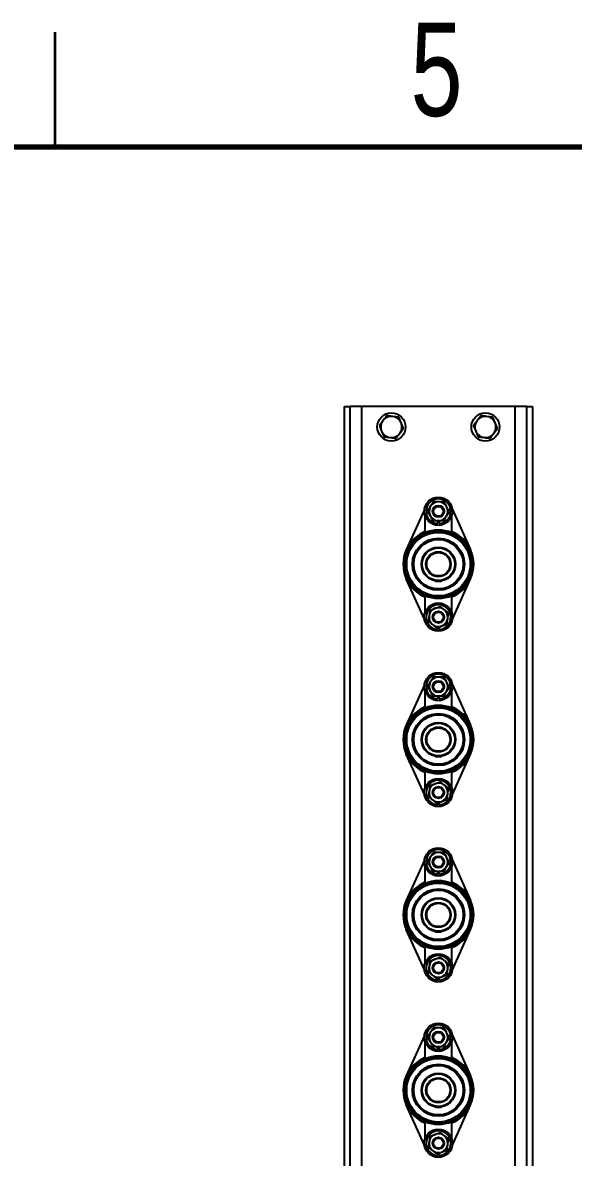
# Model space of a CAD drawing. Header units: millimetres. Extents: x -361 to 14022, y -1822 to 1455.
# Drawn here: x 3901.2 to 3937.2, y 565.8 to 639.9 of the extents above; entities that cross this region are included whole.
import ezdxf

# ---------------------------------------------------------------- set-up
doc = ezdxf.new("R2010")
doc.units = ezdxf.units.MM
doc.styles.add('SLDTEXTSTYLE0', font='TXT', dxfattribs={"width": 0.75})

msp = doc.modelspace()

# ---------------------------------------------------------------- linework, layer by layer
at = {"color": 7, "linetype": 'Continuous', "lineweight": 35}
msp.add_line((3903.322418, 631.821882), (3903.322418, 639.321882), dxfattribs=at)
at = {"color": 7, "linetype": 'Continuous', "lineweight": 70}
msp.add_line((3753.322418, 631.821882), (4153.322418, 631.821882), dxfattribs=at)
at = {"color": 7, "linetype": 'Continuous', "lineweight": 25}
for p, q in [((3922.229776, 614.852822), (3922.614391, 614.852822)), ((3922.229776, 491.006668), (3922.229776, 614.852822)), ((3922.614391, 491.006668), (3922.614391, 614.852822)), ((3923.383622, 614.852822), (3922.614391, 614.852822)), ((3923.383622, 491.006668), (3923.383622, 614.852822)), ((3933.383622, 614.852822), (3923.383622, 614.852822)), ((3933.383622, 614.852822), (3933.383622, 491.006668)), ((3934.152853, 614.852822), (3933.383622, 614.852822)), ((3934.152853, 614.852822), (3934.152853, 491.006668)), ((3934.152853, 614.852822), (3934.537468, 614.852822)), ((3934.537468, 614.852822), (3934.537468, 491.006668)), ((3927.468818, 608.122916), (3926.279964, 605.486786)), ((3927.499007, 607.735927), (3927.499007, 606.586083)), ((3929.268238, 606.586083), (3929.268238, 607.735928)), ((3929.298426, 608.122916), (3930.487281, 605.486786)), ((3928.343238, 607.189074), (3928.343238, 607.384222)), ((3928.424007, 607.384222), (3928.424007, 607.189074)), ((3927.512238, 605.259556), (3927.323104, 604.931965)), ((3927.53919, 605.266778), (3927.512238, 605.259556)), ((3927.323104, 604.931965), (3927.330325, 604.905013)), ((3927.468818, 600.953221), (3926.279964, 603.58935)), ((3928.174757, 603.442414), (3928.194488, 603.422684)), ((3928.194488, 603.422684), (3928.572757, 603.422684)), ((3928.572757, 603.422684), (3928.592487, 603.442414)), ((3929.298426, 600.95322), (3930.487281, 603.58935)), ((3927.499007, 602.490053), (3927.499007, 601.340209)), ((3929.268238, 601.340209), (3929.268238, 602.490053)), ((3928.343238, 600.265997), (3928.343238, 600.405671)), ((3928.424007, 600.435479), (3928.424007, 600.265997)), ((3927.468818, 596.661377), (3926.279964, 594.025248)), ((3929.298426, 596.661378), (3930.487281, 594.025248)), ((3927.499007, 596.274389), (3927.499007, 595.124545)), ((3928.343238, 595.727535), (3928.343238, 595.922684)), ((3928.424007, 595.922684), (3928.424007, 595.727535)), ((3929.268238, 595.124545), (3929.268238, 596.274389)), ((3927.512238, 593.798017), (3927.323104, 593.470427)), ((3927.323104, 593.470427), (3927.330325, 593.443474)), ((3927.53919, 593.805239), (3927.512238, 593.798017)), ((3927.468818, 589.491682), (3926.279964, 592.127812)), ((3928.174757, 591.980875), (3928.194488, 591.961145)), ((3928.194488, 591.961145), (3928.572757, 591.961145)), ((3928.572757, 591.961145), (3928.592487, 591.980875)), ((3929.298426, 589.491682), (3930.487281, 592.127812)), ((3927.499007, 591.028515), (3927.499007, 589.87867)), ((3929.268238, 589.87867), (3929.268238, 591.028515)), ((3928.343238, 588.804458), (3928.343238, 588.944133)), ((3928.424007, 588.973941), (3928.424007, 588.804458)), ((3927.468819, 585.199839), (3926.279964, 582.563709)), ((3929.298426, 585.199839), (3930.487281, 582.563709)), ((3927.499007, 584.812851), (3927.499007, 583.663006)), ((3928.343238, 584.265997), (3928.343238, 584.461145)), ((3928.424007, 584.461145), (3928.424007, 584.265997)), ((3929.268238, 583.663006), (3929.268238, 584.812851)), ((3927.512238, 582.336479), (3927.323104, 582.008888)), ((3927.53919, 582.343701), (3927.512238, 582.336479)), ((3927.323104, 582.008888), (3927.330325, 581.981936)), ((3927.468818, 578.030144), (3926.279964, 580.666273)), ((3928.174757, 580.519337), (3928.194488, 580.499607)), ((3928.194488, 580.499607), (3928.572757, 580.499607)), ((3928.572757, 580.499607), (3928.592487, 580.519337)), ((3929.298426, 578.030143), (3930.487281, 580.666273)), ((3927.499007, 579.566976), (3927.499007, 578.417132)), ((3929.268238, 578.417132), (3929.268238, 579.566976)), ((3928.343238, 577.34292), (3928.343238, 577.482594)), ((3928.424007, 577.512402), (3928.424007, 577.34292)), ((3927.468819, 573.738301), (3926.279964, 571.102171)), ((3927.499007, 573.351312), (3927.499007, 572.201468)), ((3929.268238, 572.201468), (3929.268238, 573.351312)), ((3929.298426, 573.7383), (3930.487281, 571.102171)), ((3928.343238, 572.804458), (3928.343238, 572.999607)), ((3928.424007, 572.999607), (3928.424007, 572.804458)), ((3927.512238, 570.87494), (3927.323104, 570.54735)), ((3927.323104, 570.54735), (3927.330325, 570.520398)), ((3927.53919, 570.882162), (3927.512238, 570.87494)), ((3927.468818, 566.568605), (3926.279964, 569.204735)), ((3928.174757, 569.057798), (3928.194488, 569.038068)), ((3928.194488, 569.038068), (3928.572757, 569.038068)), ((3928.572757, 569.038068), (3928.592487, 569.057798)), ((3929.298426, 566.568605), (3930.487281, 569.204735)), ((3927.499007, 568.105438), (3927.499007, 566.955594)), ((3929.268238, 566.955593), (3929.268238, 568.105438)), ((3928.343238, 565.881381), (3928.343238, 566.021056)), ((3928.424007, 566.050864), (3928.424007, 565.881381))]:
    msp.add_line(p, q, dxfattribs=at)
for centre, radius in [((3925.306699, 613.506668), 0.923077), ((3931.460545, 613.506668), 0.923077), ((3928.383622, 607.999607), 0.923077), ((3928.383622, 607.999607), 0.384615), ((3928.383622, 607.999607), 0.320923), ((3928.383622, 604.538068), 2.168545), ((3928.383622, 604.538068), 2.092495), ((3928.383622, 604.538068), 2.076923), ((3928.383622, 604.538068), 1.699722), ((3928.383622, 604.538068), 1.618952), ((3928.383622, 604.538068), 1.115385), ((3928.383622, 604.538068), 1.069231), ((3928.383622, 604.538068), 0.815385), ((3928.383622, 604.538068), 0.769231), ((3928.383622, 601.07653), 0.923077), ((3928.383622, 601.07653), 0.384615), ((3928.383622, 601.07653), 0.320923), ((3928.383622, 596.538068), 0.923077), ((3928.383622, 596.538068), 0.384615), ((3928.383622, 596.538068), 0.320923), ((3928.383622, 593.07653), 2.168545), ((3928.383622, 593.07653), 2.092495), ((3928.383622, 593.07653), 2.076923), ((3928.383622, 593.07653), 1.699722), ((3928.383622, 593.07653), 1.618952), ((3928.383622, 593.07653), 1.115385), ((3928.383622, 593.07653), 1.069231), ((3928.383622, 593.07653), 0.815385), ((3928.383622, 593.07653), 0.769231), ((3928.383622, 589.614991), 0.923077), ((3928.383622, 589.614991), 0.384615), ((3928.383622, 589.614991), 0.320923), ((3928.383622, 585.07653), 0.923077), ((3928.383622, 585.07653), 0.384615), ((3928.383622, 585.07653), 0.320923), ((3928.383622, 581.614991), 2.168545), ((3928.383622, 581.614991), 2.092495), ((3928.383622, 581.614991), 2.076923), ((3928.383622, 581.614991), 1.699722), ((3928.383622, 581.614991), 1.618952), ((3928.383622, 581.614991), 1.115385), ((3928.383622, 581.614991), 1.069231), ((3928.383622, 581.614991), 0.815385), ((3928.383622, 581.614991), 0.769231), ((3928.383622, 578.153453), 0.923077), ((3928.383622, 578.153453), 0.384615), ((3928.383622, 578.153453), 0.320923), ((3928.383622, 573.614991), 0.923077), ((3928.383622, 573.614991), 0.384615), ((3928.383622, 573.614991), 0.320923), ((3928.383622, 570.153453), 2.168545), ((3928.383622, 570.153453), 2.092495), ((3928.383622, 570.153453), 2.076923), ((3928.383622, 570.153453), 1.699722), ((3928.383622, 570.153453), 1.618952), ((3928.383622, 570.153453), 1.115385), ((3928.383622, 570.153453), 1.069231), ((3928.383622, 570.153453), 0.815385), ((3928.383622, 570.153453), 0.769231), ((3928.383622, 566.691914), 0.923077), ((3928.383622, 566.691914), 0.384615), ((3928.383622, 566.691914), 0.320923)]:
    msp.add_circle(centre, radius, dxfattribs=at)
for centre, radius, start, end in [((3925.306699, 613.506668), 0.692308, 82.44828085, 142.44828085), ((3925.306699, 613.506668), 0.692308, 22.44828085, 82.44828085), ((3931.460545, 613.506668), 0.692308, 82.44828085, 142.44828085), ((3931.460545, 613.506668), 0.692308, 22.44828085, 82.44828085), ((3925.306699, 613.506668), 0.692308, 142.44828085, 202.44828085), ((3925.306699, 613.506668), 0.692308, 322.44828085, 22.44828085), ((3931.460545, 613.506668), 0.692308, 142.44828085, 202.44828085), ((3931.460545, 613.506668), 0.692308, 322.44828085, 22.44828085), ((3925.306699, 613.506668), 0.692308, 202.44828085, 262.44828085), ((3925.306699, 613.506668), 0.692308, 262.44828085, 322.44828085), ((3931.460545, 613.506668), 0.692308, 202.44828085, 262.44828085), ((3931.460545, 613.506668), 0.692308, 262.44828085, 322.44828085), ((3928.383622, 607.999607), 0.811538, 272.85238986, 267.14761014), ((3928.383622, 607.999607), 0.615385, 150, 210), ((3928.383622, 607.999607), 0.615385, 90, 150), ((3928.383622, 607.999607), 0.615385, 30, 90), ((3928.383622, 607.999607), 0.615385, 330, 30), ((3928.383622, 607.999607), 0.615385, 210, 270), ((3928.383622, 607.999607), 0.615385, 270, 330), ((3928.383622, 604.538068), 2.230899, 66.6386517, 113.3613483), ((3928.383622, 604.538068), 2.231643, 113.35309809, 246.64690191), ((3928.383622, 604.538068), 2.307692, 112.54031046, 155.72534781), ((3928.383622, 604.538068), 2.307692, 24.27465219, 67.45968954), ((3928.383622, 604.538068), 2.231643, 293.35309809, 66.64690191), ((3928.383622, 604.538068), 2.307692, 155.72534781, 204.27465219), ((3928.383622, 604.538068), 2.307692, 335.72534781, 24.27465219), ((3928.383622, 604.538068), 2.307692, 204.27465219, 247.45968954), ((3928.383622, 604.538068), 2.307692, 292.54031046, 335.72534781), ((3928.862889, 604.062441), 1.519647, 306.32965835, 323.77793849), ((3928.383622, 604.538068), 2.230899, 246.6386517, 293.3613483), ((3928.383622, 601.07653), 0.811538, 272.85238986, 267.14761014), ((3928.383622, 601.07653), 0.615385, 110.25658069, 170.25658069), ((3928.383622, 601.07653), 0.615385, 50.25658069, 110.25658069), ((3928.383622, 601.07653), 0.615385, 350.25658069, 50.25658069), ((3928.383622, 601.07653), 0.615385, 170.25658069, 230.25658069), ((3928.383622, 601.07653), 0.615385, 290.25658069, 350.25658069), ((3928.383622, 601.07653), 0.615385, 230.25658069, 290.25658069), ((3928.383622, 596.538068), 0.811538, 272.85238986, 267.14761014), ((3928.383622, 596.538068), 0.615385, 90, 150), ((3928.383622, 596.538068), 0.615385, 30, 90), ((3928.383622, 596.538068), 0.615385, 150, 210), ((3928.383622, 596.538068), 0.615385, 330, 30), ((3928.383622, 596.538068), 0.615385, 210, 270), ((3928.383622, 596.538068), 0.615385, 270, 330), ((3928.383622, 593.07653), 2.231643, 113.35309809, 246.64690191), ((3928.383622, 593.07653), 2.307692, 112.54031046, 155.72534781), ((3928.383622, 593.07653), 2.230899, 66.6386517, 113.3613483), ((3928.383622, 593.07653), 2.307692, 24.27465219, 67.45968954), ((3928.383622, 593.07653), 2.231643, 293.35309809, 66.64690191), ((3928.383622, 593.07653), 2.307692, 155.72534781, 204.27465219), ((3928.383622, 593.07653), 2.307692, 335.72534781, 24.27465219), ((3928.383622, 593.07653), 2.307692, 204.27465219, 247.45968954), ((3928.383622, 593.07653), 2.307692, 292.54031046, 335.72534781), ((3928.862889, 592.600902), 1.519647, 306.32965835, 323.77793849), ((3928.383622, 593.07653), 2.230899, 246.6386517, 293.3613483), ((3928.383622, 589.614991), 0.811538, 272.85238986, 267.14761014), ((3928.383622, 589.614991), 0.615385, 170.25658069, 230.25658069), ((3928.383622, 589.614991), 0.615385, 110.25658069, 170.25658069), ((3928.383622, 589.614991), 0.615385, 50.25658069, 110.25658069), ((3928.383622, 589.614991), 0.615385, 350.25658069, 50.25658069), ((3928.383622, 589.614991), 0.615385, 230.25658069, 290.25658069), ((3928.383622, 589.614991), 0.615385, 290.25658069, 350.25658069), ((3928.383622, 585.07653), 0.811538, 272.85238986, 267.14761014), ((3928.383622, 585.07653), 0.615385, 150, 210), ((3928.383622, 585.07653), 0.615385, 90, 150), ((3928.383622, 585.07653), 0.615385, 30, 90), ((3928.383622, 585.07653), 0.615385, 330, 30), ((3928.383622, 585.07653), 0.615385, 210, 270), ((3928.383622, 585.07653), 0.615385, 270, 330), ((3928.383622, 581.614991), 2.307692, 112.54031046, 155.72534781), ((3928.383622, 581.614991), 2.230899, 66.6386517, 113.3613483), ((3928.383622, 581.614991), 2.307692, 24.27465219, 67.45968954), ((3928.383622, 581.614991), 2.231643, 113.35309809, 246.64690191), ((3928.383622, 581.614991), 2.231643, 293.35309809, 66.64690191), ((3928.383622, 581.614991), 2.307692, 155.72534781, 204.27465219), ((3928.383622, 581.614991), 2.307692, 335.72534781, 24.27465219), ((3928.383622, 581.614991), 2.307692, 204.27465219, 247.45968954), ((3928.383622, 581.614991), 2.307692, 292.54031046, 335.72534781), ((3928.862889, 581.139364), 1.519647, 306.32965835, 323.77793849), ((3928.383622, 581.614991), 2.230899, 246.6386517, 293.3613483), ((3928.383622, 578.153453), 0.811538, 272.85238986, 267.14761014), ((3928.383622, 578.153453), 0.615385, 110.25658069, 170.25658069), ((3928.383622, 578.153453), 0.615385, 50.25658069, 110.25658069), ((3928.383622, 578.153453), 0.615385, 350.25658069, 50.25658069), ((3928.383622, 578.153453), 0.615385, 170.25658069, 230.25658069), ((3928.383622, 578.153453), 0.615385, 290.25658069, 350.25658069), ((3928.383622, 578.153453), 0.615385, 230.25658069, 290.25658069), ((3928.383622, 573.614991), 0.811538, 272.85238986, 267.14761014), ((3928.383622, 573.614991), 0.615385, 90, 150), ((3928.383622, 573.614991), 0.615385, 30, 90), ((3928.383622, 573.614991), 0.615385, 150, 210), ((3928.383622, 573.614991), 0.615385, 330, 30), ((3928.383622, 573.614991), 0.615385, 210, 270), ((3928.383622, 573.614991), 0.615385, 270, 330), ((3928.383622, 570.153453), 2.231643, 113.35309809, 246.64690191), ((3928.383622, 570.153453), 2.307692, 112.54031046, 155.72534781), ((3928.383622, 570.153453), 2.230899, 66.6386517, 113.3613483), ((3928.383622, 570.153453), 2.307692, 24.27465219, 67.45968954), ((3928.383622, 570.153453), 2.231643, 293.35309809, 66.64690191), ((3928.383622, 570.153453), 2.307692, 155.72534781, 204.27465219), ((3928.383622, 570.153453), 2.307692, 335.72534781, 24.27465219), ((3928.383622, 570.153453), 2.307692, 204.27465219, 247.45968954), ((3928.383622, 570.153453), 2.307692, 292.54031046, 335.72534781), ((3928.862889, 569.677826), 1.519647, 306.32965835, 323.77793849), ((3928.383622, 570.153453), 2.230899, 246.6386517, 293.3613483), ((3928.383622, 566.691914), 0.811538, 272.85238986, 267.14761014), ((3928.383622, 566.691914), 0.615385, 170.25658069, 230.25658069), ((3928.383622, 566.691914), 0.615385, 110.25658069, 170.25658069), ((3928.383622, 566.691914), 0.615385, 50.25658069, 110.25658069), ((3928.383622, 566.691914), 0.615385, 350.25658069, 50.25658069), ((3928.383622, 566.691914), 0.615385, 230.25658069, 290.25658069), ((3928.383622, 566.691914), 0.615385, 290.25658069, 350.25658069)]:
    msp.add_arc(centre, radius, start, end, dxfattribs=at)
for points, knots in [([(3925.001446, 614.245501), (3924.961882, 614.194037), (3924.88203, 614.090166), (3924.799483, 613.98279), (3924.757835, 613.928614)], [0, 0, 0, 0, 0.495457963, 1, 1, 1, 1]), ([(3925.397683, 614.192971), (3925.388291, 614.194216), (3925.317166, 614.203645), (3925.183062, 614.221424), (3925.062353, 614.237426), (3925.001446, 614.245501)], [0, 0, 0, 0, 0.0700900317, 0.5307844344, 1, 1, 1, 1]), ([(3925.79392, 614.140442), (3925.72957, 614.148973), (3925.599688, 614.166191), (3925.465425, 614.183991), (3925.397683, 614.192971)], [0, 0, 0, 0, 0.495457963, 1, 1, 1, 1]), ([(3925.946547, 613.771025), (3925.905024, 613.871528), (3925.853355, 613.996586), (3925.803675, 614.116831), (3925.79392, 614.140442)], [0, 0, 0, 0, 0.8036472981, 1, 1, 1, 1]), ([(3931.155292, 614.245501), (3931.115728, 614.194037), (3931.035876, 614.090166), (3930.95333, 613.98279), (3930.911681, 613.928614)], [0, 0, 0, 0, 0.495457963, 1, 1, 1, 1]), ([(3931.551529, 614.192971), (3931.542137, 614.194216), (3931.471012, 614.203645), (3931.336908, 614.221424), (3931.216199, 614.237426), (3931.155292, 614.245501)], [0, 0, 0, 0, 0.0700900317, 0.5307844344, 1, 1, 1, 1]), ([(3931.947766, 614.140442), (3931.883416, 614.148973), (3931.753535, 614.166191), (3931.619271, 614.183991), (3931.551529, 614.192971)], [0, 0, 0, 0, 0.495457963, 1, 1, 1, 1]), ([(3932.100393, 613.771025), (3932.05887, 613.871528), (3932.007201, 613.996586), (3931.957521, 614.116831), (3931.947766, 614.140442)], [0, 0, 0, 0, 0.8036472981, 1, 1, 1, 1]), ([(3924.757835, 613.928614), (3924.752061, 613.921103), (3924.708332, 613.864221), (3924.625884, 613.756973), (3924.551671, 613.660437), (3924.514225, 613.611727)], [0, 0, 0, 0, 0.070090032, 0.530784434, 1, 1, 1, 1]), ([(3924.514225, 613.611727), (3924.523979, 613.588117), (3924.573659, 613.467872), (3924.625328, 613.342814), (3924.666851, 613.242311)], [0, 0, 0, 0, 0.1963527019, 1, 1, 1, 1]), ([(3925.855563, 613.084722), (3925.861337, 613.092234), (3925.905066, 613.149115), (3925.987514, 613.256363), (3926.061727, 613.352899), (3926.099174, 613.401609)], [0, 0, 0, 0, 0.070090032, 0.530784434, 1, 1, 1, 1]), ([(3926.099174, 613.401609), (3926.059917, 613.496625), (3926.009565, 613.618498), (3925.957926, 613.743483), (3925.946547, 613.771025)], [0, 0, 0, 0, 0.779636077, 1, 1, 1, 1]), ([(3930.911681, 613.928614), (3930.905907, 613.921103), (3930.862178, 613.864221), (3930.77973, 613.756973), (3930.705517, 613.660437), (3930.668071, 613.611727)], [0, 0, 0, 0, 0.070090032, 0.530784434, 1, 1, 1, 1]), ([(3930.668071, 613.611727), (3930.677826, 613.588117), (3930.727506, 613.467872), (3930.779174, 613.342814), (3930.820698, 613.242311)], [0, 0, 0, 0, 0.1963527019, 1, 1, 1, 1]), ([(3932.009409, 613.084722), (3932.015184, 613.092234), (3932.058912, 613.149115), (3932.14136, 613.256363), (3932.215573, 613.352899), (3932.25302, 613.401609)], [0, 0, 0, 0, 0.070090032, 0.530784434, 1, 1, 1, 1]), ([(3932.25302, 613.401609), (3932.213763, 613.496625), (3932.163411, 613.618498), (3932.111772, 613.743483), (3932.100393, 613.771025)], [0, 0, 0, 0, 0.779636077, 1, 1, 1, 1]), ([(3924.666851, 613.242311), (3924.678231, 613.214769), (3924.729869, 613.089783), (3924.780222, 612.967911), (3924.819478, 612.872895)], [0, 0, 0, 0, 0.2203639233, 1, 1, 1, 1]), ([(3924.819478, 612.872895), (3924.883829, 612.864364), (3925.01371, 612.847145), (3925.147974, 612.829346), (3925.215715, 612.820365)], [0, 0, 0, 0, 0.495457963, 1, 1, 1, 1]), ([(3925.215715, 612.820365), (3925.225107, 612.81912), (3925.296233, 612.809691), (3925.430336, 612.791913), (3925.551045, 612.77591), (3925.611953, 612.767836)], [0, 0, 0, 0, 0.070090032, 0.530784434, 1, 1, 1, 1]), ([(3925.611953, 612.767836), (3925.651516, 612.819299), (3925.731368, 612.923171), (3925.813915, 613.030547), (3925.855563, 613.084722)], [0, 0, 0, 0, 0.495457963, 1, 1, 1, 1]), ([(3930.820698, 613.242311), (3930.832077, 613.214769), (3930.883715, 613.089783), (3930.934068, 612.967911), (3930.973324, 612.872895)], [0, 0, 0, 0, 0.220363923, 1, 1, 1, 1]), ([(3930.973324, 612.872895), (3931.037675, 612.864364), (3931.167556, 612.847145), (3931.30182, 612.829346), (3931.369561, 612.820365)], [0, 0, 0, 0, 0.495457963, 1, 1, 1, 1]), ([(3931.369561, 612.820365), (3931.378954, 612.81912), (3931.450079, 612.809691), (3931.584182, 612.791913), (3931.704891, 612.77591), (3931.765799, 612.767836)], [0, 0, 0, 0, 0.070090032, 0.530784434, 1, 1, 1, 1]), ([(3931.765799, 612.767836), (3931.805362, 612.819299), (3931.885214, 612.923171), (3931.967761, 613.030547), (3932.009409, 613.084722)], [0, 0, 0, 0, 0.495457963, 1, 1, 1, 1]), ([(3927.850684, 608.307299), (3927.846473, 608.300006), (3927.814585, 608.244775), (3927.754462, 608.140639), (3927.700344, 608.046904), (3927.673037, 607.999607)], [0, 0, 0, 0, 0.070085768, 0.530782234, 1, 1, 1, 1]), ([(3928.02833, 608.614991), (3927.999479, 608.565021), (3927.941249, 608.464163), (3927.881054, 608.359903), (3927.850684, 608.307299)], [0, 0, 0, 0, 0.4954579635, 1, 1, 1, 1]), ([(3928.383622, 608.614991), (3928.351316, 608.614991), (3928.231056, 608.614991), (3928.113966, 608.614991), (3928.02833, 608.614991)], [0, 0, 0, 0, 0.268633605, 1, 1, 1, 1]), ([(3928.738915, 608.614991), (3928.709087, 608.614991), (3928.593276, 608.614991), (3928.472955, 608.614991), (3928.383622, 608.614991)], [0, 0, 0, 0, 0.257551345, 1, 1, 1, 1]), ([(3928.916561, 608.307299), (3928.91235, 608.314592), (3928.880463, 608.369823), (3928.82034, 608.473959), (3928.766222, 608.567694), (3928.738915, 608.614991)], [0, 0, 0, 0, 0.070085768, 0.530782234, 1, 1, 1, 1]), ([(3929.094207, 607.999607), (3929.065357, 608.049577), (3929.007127, 608.150435), (3928.946932, 608.254695), (3928.916561, 608.307299)], [0, 0, 0, 0, 0.4954579635, 1, 1, 1, 1]), ([(3927.673037, 607.999607), (3927.701888, 607.949636), (3927.760118, 607.848779), (3927.820313, 607.744518), (3927.850684, 607.691914)], [0, 0, 0, 0, 0.495457963, 1, 1, 1, 1]), ([(3927.850684, 607.691914), (3927.854894, 607.684621), (3927.886782, 607.62939), (3927.946905, 607.525254), (3928.001023, 607.431519), (3928.02833, 607.384222)], [0, 0, 0, 0, 0.070085768, 0.530782234, 1, 1, 1, 1]), ([(3928.738915, 607.384222), (3928.767765, 607.434193), (3928.825995, 607.53505), (3928.88619, 607.63931), (3928.916561, 607.691914)], [0, 0, 0, 0, 0.495457963, 1, 1, 1, 1]), ([(3928.916561, 607.691914), (3928.920771, 607.699207), (3928.952659, 607.754438), (3929.012782, 607.858574), (3929.0669, 607.95231), (3929.094207, 607.999607)], [0, 0, 0, 0, 0.070085768, 0.530782234, 1, 1, 1, 1]), ([(3928.383622, 607.384222), (3928.351316, 607.384222), (3928.231056, 607.384222), (3928.113966, 607.384222), (3928.02833, 607.384222)], [0, 0, 0, 0, 0.268633605, 1, 1, 1, 1]), ([(3928.738915, 607.384222), (3928.709087, 607.384222), (3928.593276, 607.384222), (3928.472955, 607.384222), (3928.383622, 607.384222)], [0, 0, 0, 0, 0.2575513451, 1, 1, 1, 1]), ([(3929.944738, 602.98332), (3929.962693, 603.001951), (3929.9986, 603.039212), (3930.042835, 603.092352), (3930.074403, 603.135006), (3930.090375, 603.161602), (3930.089686, 603.168262), (3930.072633, 603.154274), (3930.040637, 603.121783), (3929.996181, 603.0752), (3929.943305, 603.020697), (3929.88762, 602.965131), (3929.835497, 602.914612), (3929.793288, 602.873907), (3929.766747, 602.846612), (3929.759877, 602.835098), (3929.773683, 602.8403), (3929.806167, 602.861862), (3929.852892, 602.898338), (3929.90184, 602.941168), (3929.932538, 602.971333), (3929.944738, 602.98332)], [0, 0, 0, 0, 0.0534961376, 0.1069855033, 0.1606505693, 0.2144303145, 0.2680094579, 0.3213818555, 0.3748690069, 0.4286203894, 0.4823738442, 0.5358583155, 0.5892182163, 0.642787635, 0.69657985, 0.7502655239, 0.8036848538, 0.8570926201, 0.9107520293, 0.9645324447, 1, 1, 1, 1]), ([(3927.837243, 601.530843), (3927.827478, 601.473974), (3927.807768, 601.359194), (3927.787394, 601.240541), (3927.777114, 601.180675)], [0, 0, 0, 0, 0.495457963, 1, 1, 1, 1]), ([(3927.837243, 601.530843), (3927.865225, 601.54117), (3927.973874, 601.581266), (3928.086754, 601.622925), (3928.170561, 601.653854)], [0, 0, 0, 0, 0.2575513451, 1, 1, 1, 1]), ([(3928.170561, 601.653854), (3928.200869, 601.665039), (3928.313691, 601.706676), (3928.42354, 601.747216), (3928.503879, 601.776865)], [0, 0, 0, 0, 0.268633605, 1, 1, 1, 1]), ([(3928.777069, 601.549708), (3928.770594, 601.555092), (3928.721556, 601.595867), (3928.629097, 601.672746), (3928.545873, 601.741947), (3928.503879, 601.776865)], [0, 0, 0, 0, 0.070085768, 0.530782234, 1, 1, 1, 1]), ([(3929.050259, 601.322552), (3929.005891, 601.359443), (3928.916343, 601.433902), (3928.823774, 601.510873), (3928.777069, 601.549708)], [0, 0, 0, 0, 0.4954579635, 1, 1, 1, 1]), ([(3927.777114, 601.180675), (3927.775689, 601.172375), (3927.764896, 601.10952), (3927.744546, 600.991009), (3927.726229, 600.884334), (3927.716986, 600.830508)], [0, 0, 0, 0, 0.070085768, 0.530782234, 1, 1, 1, 1]), ([(3927.716986, 600.830508), (3927.761353, 600.793616), (3927.850901, 600.719157), (3927.94347, 600.642186), (3927.990176, 600.603351)], [0, 0, 0, 0, 0.495457963, 1, 1, 1, 1]), ([(3928.930002, 600.622217), (3928.939767, 600.679085), (3928.959476, 600.793866), (3928.979851, 600.912519), (3928.99013, 600.972384)], [0, 0, 0, 0, 0.4954579635, 1, 1, 1, 1]), ([(3928.99013, 600.972384), (3928.991555, 600.980684), (3929.002349, 601.043539), (3929.022698, 601.162051), (3929.041016, 601.268726), (3929.050259, 601.322552)], [0, 0, 0, 0, 0.0700857678, 0.530782234, 1, 1, 1, 1]), ([(3927.990176, 600.603351), (3927.996651, 600.597967), (3928.045689, 600.557192), (3928.138148, 600.480313), (3928.221372, 600.411112), (3928.263365, 600.376195)], [0, 0, 0, 0, 0.070085768, 0.530782234, 1, 1, 1, 1]), ([(3928.263365, 600.376195), (3928.291348, 600.386522), (3928.399997, 600.426618), (3928.512876, 600.468277), (3928.596684, 600.499206)], [0, 0, 0, 0, 0.2575513451, 1, 1, 1, 1]), ([(3928.596684, 600.499206), (3928.626992, 600.510391), (3928.739814, 600.552028), (3928.849663, 600.592567), (3928.930002, 600.622217)], [0, 0, 0, 0, 0.268633605, 1, 1, 1, 1]), ([(3928.02833, 597.153453), (3927.999479, 597.103482), (3927.941249, 597.002625), (3927.881054, 596.898364), (3927.850684, 596.84576)], [0, 0, 0, 0, 0.4954579635, 1, 1, 1, 1]), ([(3928.383622, 597.153453), (3928.351316, 597.153453), (3928.231056, 597.153453), (3928.113966, 597.153453), (3928.02833, 597.153453)], [0, 0, 0, 0, 0.268633605, 1, 1, 1, 1]), ([(3928.738915, 597.153453), (3928.709087, 597.153453), (3928.593276, 597.153453), (3928.472955, 597.153453), (3928.383622, 597.153453)], [0, 0, 0, 0, 0.257551345, 1, 1, 1, 1]), ([(3928.916561, 596.84576), (3928.91235, 596.853053), (3928.880463, 596.908284), (3928.82034, 597.01242), (3928.766222, 597.106156), (3928.738915, 597.153453)], [0, 0, 0, 0, 0.070085768, 0.530782234, 1, 1, 1, 1]), ([(3927.850684, 596.84576), (3927.846473, 596.838468), (3927.814585, 596.783236), (3927.754462, 596.6791), (3927.700344, 596.585365), (3927.673037, 596.538068)], [0, 0, 0, 0, 0.070085768, 0.530782234, 1, 1, 1, 1]), ([(3927.673037, 596.538068), (3927.701888, 596.488098), (3927.760118, 596.38724), (3927.820313, 596.28298), (3927.850684, 596.230376)], [0, 0, 0, 0, 0.495457963, 1, 1, 1, 1]), ([(3929.094207, 596.538068), (3929.065357, 596.588039), (3929.007127, 596.688896), (3928.946932, 596.793157), (3928.916561, 596.84576)], [0, 0, 0, 0, 0.4954579635, 1, 1, 1, 1]), ([(3928.916561, 596.230376), (3928.920771, 596.237669), (3928.952659, 596.2929), (3929.012782, 596.397036), (3929.0669, 596.490771), (3929.094207, 596.538068)], [0, 0, 0, 0, 0.070085768, 0.530782234, 1, 1, 1, 1]), ([(3927.850684, 596.230376), (3927.854894, 596.223083), (3927.886782, 596.167852), (3927.946905, 596.063716), (3928.001023, 595.969981), (3928.02833, 595.922684)], [0, 0, 0, 0, 0.070085768, 0.530782234, 1, 1, 1, 1]), ([(3928.383622, 595.922684), (3928.351316, 595.922684), (3928.231056, 595.922684), (3928.113966, 595.922684), (3928.02833, 595.922684)], [0, 0, 0, 0, 0.268633605, 1, 1, 1, 1]), ([(3928.738915, 595.922684), (3928.709087, 595.922684), (3928.593276, 595.922684), (3928.472955, 595.922684), (3928.383622, 595.922684)], [0, 0, 0, 0, 0.2575513451, 1, 1, 1, 1]), ([(3928.738915, 595.922684), (3928.767765, 595.972654), (3928.825995, 596.073511), (3928.88619, 596.177772), (3928.916561, 596.230376)], [0, 0, 0, 0, 0.495457963, 1, 1, 1, 1]), ([(3929.944738, 591.521782), (3929.962693, 591.540413), (3929.9986, 591.577673), (3930.042835, 591.630814), (3930.074403, 591.673468), (3930.090375, 591.700063), (3930.089686, 591.706723), (3930.072633, 591.692735), (3930.040637, 591.660245), (3929.996181, 591.613662), (3929.943305, 591.559158), (3929.88762, 591.503593), (3929.835497, 591.453074), (3929.793288, 591.412369), (3929.766747, 591.385074), (3929.759877, 591.373559), (3929.773683, 591.378762), (3929.806167, 591.400324), (3929.852892, 591.436799), (3929.90184, 591.479629), (3929.932538, 591.509794), (3929.944738, 591.521782)], [0, 0, 0, 0, 0.053496138, 0.106985503, 0.160650569, 0.214430314, 0.268009458, 0.321381855, 0.374869007, 0.428620389, 0.482373844, 0.535858316, 0.589218216, 0.642787635, 0.69657985, 0.750265524, 0.803684854, 0.85709262, 0.910752029, 0.964532445, 1, 1, 1, 1]), ([(3927.777114, 589.719137), (3927.775689, 589.710837), (3927.764896, 589.647981), (3927.744546, 589.52947), (3927.726229, 589.422795), (3927.716986, 589.368969)], [0, 0, 0, 0, 0.070085768, 0.530782234, 1, 1, 1, 1]), ([(3927.837243, 590.069304), (3927.827478, 590.012435), (3927.807768, 589.897655), (3927.787394, 589.779002), (3927.777114, 589.719137)], [0, 0, 0, 0, 0.495457963, 1, 1, 1, 1]), ([(3927.837243, 590.069304), (3927.865225, 590.079631), (3927.973874, 590.119728), (3928.086754, 590.161386), (3928.170561, 590.192315)], [0, 0, 0, 0, 0.257551345, 1, 1, 1, 1]), ([(3928.170561, 590.192315), (3928.200869, 590.2035), (3928.313691, 590.245138), (3928.42354, 590.285677), (3928.503879, 590.315326)], [0, 0, 0, 0, 0.2686336051, 1, 1, 1, 1]), ([(3928.777069, 590.08817), (3928.770594, 590.093554), (3928.721556, 590.134329), (3928.629097, 590.211208), (3928.545873, 590.280409), (3928.503879, 590.315326)], [0, 0, 0, 0, 0.070085768, 0.530782234, 1, 1, 1, 1]), ([(3929.050259, 589.861013), (3929.005891, 589.897905), (3928.916343, 589.972363), (3928.823774, 590.049335), (3928.777069, 590.08817)], [0, 0, 0, 0, 0.495457963, 1, 1, 1, 1]), ([(3928.99013, 589.510846), (3928.991555, 589.519145), (3929.002349, 589.582001), (3929.022698, 589.700512), (3929.041016, 589.807187), (3929.050259, 589.861013)], [0, 0, 0, 0, 0.070085768, 0.530782234, 1, 1, 1, 1]), ([(3927.716986, 589.368969), (3927.761353, 589.332078), (3927.850901, 589.257619), (3927.94347, 589.180648), (3927.990176, 589.141813)], [0, 0, 0, 0, 0.495457963, 1, 1, 1, 1]), ([(3927.990176, 589.141813), (3927.996651, 589.136429), (3928.045689, 589.095654), (3928.138148, 589.018774), (3928.221372, 588.949574), (3928.263365, 588.914656)], [0, 0, 0, 0, 0.070085768, 0.530782234, 1, 1, 1, 1]), ([(3928.263365, 588.914656), (3928.291348, 588.924983), (3928.399997, 588.96508), (3928.512876, 589.006738), (3928.596684, 589.037667)], [0, 0, 0, 0, 0.257551345, 1, 1, 1, 1]), ([(3928.596684, 589.037667), (3928.626992, 589.048852), (3928.739814, 589.090489), (3928.849663, 589.131029), (3928.930002, 589.160678)], [0, 0, 0, 0, 0.268633605, 1, 1, 1, 1]), ([(3928.930002, 589.160678), (3928.939767, 589.217547), (3928.959476, 589.332327), (3928.979851, 589.45098), (3928.99013, 589.510846)], [0, 0, 0, 0, 0.4954579635, 1, 1, 1, 1]), ([(3927.850684, 585.384222), (3927.846473, 585.376929), (3927.814585, 585.321698), (3927.754462, 585.217562), (3927.700344, 585.123827), (3927.673037, 585.07653)], [0, 0, 0, 0, 0.070085768, 0.530782234, 1, 1, 1, 1]), ([(3928.02833, 585.691914), (3927.999479, 585.641944), (3927.941249, 585.541086), (3927.881054, 585.436826), (3927.850684, 585.384222)], [0, 0, 0, 0, 0.495457963, 1, 1, 1, 1]), ([(3928.383622, 585.691914), (3928.351316, 585.691914), (3928.231056, 585.691914), (3928.113966, 585.691914), (3928.02833, 585.691914)], [0, 0, 0, 0, 0.268633605, 1, 1, 1, 1]), ([(3928.738915, 585.691914), (3928.709087, 585.691914), (3928.593276, 585.691914), (3928.472955, 585.691914), (3928.383622, 585.691914)], [0, 0, 0, 0, 0.257551345, 1, 1, 1, 1]), ([(3928.916561, 585.384222), (3928.91235, 585.391515), (3928.880463, 585.446746), (3928.82034, 585.550882), (3928.766222, 585.644617), (3928.738915, 585.691914)], [0, 0, 0, 0, 0.070085768, 0.530782234, 1, 1, 1, 1]), ([(3929.094207, 585.07653), (3929.065357, 585.1265), (3929.007127, 585.227358), (3928.946932, 585.331618), (3928.916561, 585.384222)], [0, 0, 0, 0, 0.495457963, 1, 1, 1, 1]), ([(3927.673037, 585.07653), (3927.701888, 585.026559), (3927.760118, 584.925702), (3927.820313, 584.821441), (3927.850684, 584.768837)], [0, 0, 0, 0, 0.495457963, 1, 1, 1, 1]), ([(3927.850684, 584.768837), (3927.854894, 584.761544), (3927.886782, 584.706313), (3927.946905, 584.602177), (3928.001023, 584.508442), (3928.02833, 584.461145)], [0, 0, 0, 0, 0.070085768, 0.530782234, 1, 1, 1, 1]), ([(3928.383622, 584.461145), (3928.351316, 584.461145), (3928.231056, 584.461145), (3928.113966, 584.461145), (3928.02833, 584.461145)], [0, 0, 0, 0, 0.268633605, 1, 1, 1, 1]), ([(3928.738915, 584.461145), (3928.709087, 584.461145), (3928.593276, 584.461145), (3928.472955, 584.461145), (3928.383622, 584.461145)], [0, 0, 0, 0, 0.2575513451, 1, 1, 1, 1]), ([(3928.738915, 584.461145), (3928.767765, 584.511116), (3928.825995, 584.611973), (3928.88619, 584.716234), (3928.916561, 584.768837)], [0, 0, 0, 0, 0.4954579635, 1, 1, 1, 1]), ([(3928.916561, 584.768837), (3928.920771, 584.77613), (3928.952659, 584.831361), (3929.012782, 584.935497), (3929.0669, 585.029233), (3929.094207, 585.07653)], [0, 0, 0, 0, 0.070085768, 0.530782234, 1, 1, 1, 1]), ([(3929.944738, 580.060243), (3929.962693, 580.078874), (3929.9986, 580.116135), (3930.042835, 580.169275), (3930.074403, 580.211929), (3930.090375, 580.238525), (3930.089686, 580.245185), (3930.072633, 580.231197), (3930.040637, 580.198706), (3929.996181, 580.152124), (3929.943305, 580.09762), (3929.88762, 580.042054), (3929.835497, 579.991535), (3929.793288, 579.95083), (3929.766747, 579.923535), (3929.759877, 579.912021), (3929.773683, 579.917224), (3929.806167, 579.938786), (3929.852892, 579.975261), (3929.90184, 580.018091), (3929.932538, 580.048256), (3929.944738, 580.060243)], [0, 0, 0, 0, 0.053496138, 0.106985503, 0.160650569, 0.214430314, 0.268009458, 0.321381855, 0.374869007, 0.428620389, 0.482373844, 0.535858316, 0.589218216, 0.642787635, 0.69657985, 0.750265524, 0.803684854, 0.85709262, 0.910752029, 0.964532445, 1, 1, 1, 1]), ([(3927.837243, 578.607766), (3927.827478, 578.550897), (3927.807768, 578.436117), (3927.787394, 578.317464), (3927.777114, 578.257598)], [0, 0, 0, 0, 0.495457963, 1, 1, 1, 1]), ([(3927.837243, 578.607766), (3927.865225, 578.618093), (3927.973874, 578.65819), (3928.086754, 578.699848), (3928.170561, 578.730777)], [0, 0, 0, 0, 0.257551345, 1, 1, 1, 1]), ([(3928.170561, 578.730777), (3928.200869, 578.741962), (3928.313691, 578.783599), (3928.42354, 578.824139), (3928.503879, 578.853788)], [0, 0, 0, 0, 0.2686336051, 1, 1, 1, 1]), ([(3928.777069, 578.626631), (3928.770594, 578.632015), (3928.721556, 578.67279), (3928.629097, 578.74967), (3928.545873, 578.81887), (3928.503879, 578.853788)], [0, 0, 0, 0, 0.070085768, 0.530782234, 1, 1, 1, 1]), ([(3929.050259, 578.399475), (3929.005891, 578.436366), (3928.916343, 578.510825), (3928.823774, 578.587796), (3928.777069, 578.626631)], [0, 0, 0, 0, 0.495457963, 1, 1, 1, 1]), ([(3927.777114, 578.257598), (3927.775689, 578.249299), (3927.764896, 578.186443), (3927.744546, 578.067932), (3927.726229, 577.961257), (3927.716986, 577.907431)], [0, 0, 0, 0, 0.070085768, 0.530782234, 1, 1, 1, 1]), ([(3927.716986, 577.907431), (3927.761353, 577.870539), (3927.850901, 577.796081), (3927.94347, 577.719109), (3927.990176, 577.680274)], [0, 0, 0, 0, 0.495457963, 1, 1, 1, 1]), ([(3928.930002, 577.69914), (3928.939767, 577.756009), (3928.959476, 577.870789), (3928.979851, 577.989442), (3928.99013, 578.049307)], [0, 0, 0, 0, 0.4954579635, 1, 1, 1, 1]), ([(3928.99013, 578.049307), (3928.991555, 578.057607), (3929.002349, 578.120462), (3929.022698, 578.238974), (3929.041016, 578.345649), (3929.050259, 578.399475)], [0, 0, 0, 0, 0.070085768, 0.530782234, 1, 1, 1, 1]), ([(3927.990176, 577.680274), (3927.996651, 577.67489), (3928.045689, 577.634115), (3928.138148, 577.557236), (3928.221372, 577.488035), (3928.263365, 577.453118)], [0, 0, 0, 0, 0.070085768, 0.530782234, 1, 1, 1, 1]), ([(3928.263365, 577.453118), (3928.291348, 577.463445), (3928.399997, 577.503541), (3928.512876, 577.5452), (3928.596684, 577.576129)], [0, 0, 0, 0, 0.257551345, 1, 1, 1, 1]), ([(3928.596684, 577.576129), (3928.626992, 577.587314), (3928.739814, 577.628951), (3928.849663, 577.669491), (3928.930002, 577.69914)], [0, 0, 0, 0, 0.268633605, 1, 1, 1, 1]), ([(3928.02833, 574.230376), (3927.999479, 574.180405), (3927.941249, 574.079548), (3927.881054, 573.975287), (3927.850684, 573.922684)], [0, 0, 0, 0, 0.495457963, 1, 1, 1, 1]), ([(3928.383622, 574.230376), (3928.351316, 574.230376), (3928.231056, 574.230376), (3928.113966, 574.230376), (3928.02833, 574.230376)], [0, 0, 0, 0, 0.268633605, 1, 1, 1, 1]), ([(3928.738915, 574.230376), (3928.709087, 574.230376), (3928.593276, 574.230376), (3928.472955, 574.230376), (3928.383622, 574.230376)], [0, 0, 0, 0, 0.257551345, 1, 1, 1, 1]), ([(3928.916561, 573.922684), (3928.91235, 573.929976), (3928.880463, 573.985208), (3928.82034, 574.089344), (3928.766222, 574.183079), (3928.738915, 574.230376)], [0, 0, 0, 0, 0.070085768, 0.530782234, 1, 1, 1, 1]), ([(3927.850684, 573.922684), (3927.846473, 573.915391), (3927.814585, 573.860159), (3927.754462, 573.756023), (3927.700344, 573.662288), (3927.673037, 573.614991)], [0, 0, 0, 0, 0.070085768, 0.530782234, 1, 1, 1, 1]), ([(3927.673037, 573.614991), (3927.701888, 573.565021), (3927.760118, 573.464163), (3927.820313, 573.359903), (3927.850684, 573.307299)], [0, 0, 0, 0, 0.495457963, 1, 1, 1, 1]), ([(3929.094207, 573.614991), (3929.065357, 573.664962), (3929.007127, 573.765819), (3928.946932, 573.87008), (3928.916561, 573.922684)], [0, 0, 0, 0, 0.495457963, 1, 1, 1, 1]), ([(3928.916561, 573.307299), (3928.920771, 573.314592), (3928.952659, 573.369823), (3929.012782, 573.473959), (3929.0669, 573.567694), (3929.094207, 573.614991)], [0, 0, 0, 0, 0.070085768, 0.530782234, 1, 1, 1, 1]), ([(3927.850684, 573.307299), (3927.854894, 573.300006), (3927.886782, 573.244775), (3927.946905, 573.140639), (3928.001023, 573.046904), (3928.02833, 572.999607)], [0, 0, 0, 0, 0.070085768, 0.530782234, 1, 1, 1, 1]), ([(3928.383622, 572.999607), (3928.351316, 572.999607), (3928.231056, 572.999607), (3928.113966, 572.999607), (3928.02833, 572.999607)], [0, 0, 0, 0, 0.268633605, 1, 1, 1, 1]), ([(3928.738915, 572.999607), (3928.709087, 572.999607), (3928.593276, 572.999607), (3928.472955, 572.999607), (3928.383622, 572.999607)], [0, 0, 0, 0, 0.2575513451, 1, 1, 1, 1]), ([(3928.738915, 572.999607), (3928.767765, 573.049577), (3928.825995, 573.150435), (3928.88619, 573.254695), (3928.916561, 573.307299)], [0, 0, 0, 0, 0.4954579635, 1, 1, 1, 1]), ([(3929.944738, 568.598705), (3929.962693, 568.617336), (3929.9986, 568.654596), (3930.042835, 568.707737), (3930.074403, 568.750391), (3930.090375, 568.776986), (3930.089686, 568.783646), (3930.072633, 568.769658), (3930.040637, 568.737168), (3929.996181, 568.690585), (3929.943305, 568.636081), (3929.88762, 568.580516), (3929.835497, 568.529997), (3929.793288, 568.489292), (3929.766747, 568.461997), (3929.759877, 568.450483), (3929.773683, 568.455685), (3929.806167, 568.477247), (3929.852892, 568.513723), (3929.90184, 568.556553), (3929.932538, 568.586717), (3929.944738, 568.598705)], [0, 0, 0, 0, 0.053496138, 0.106985503, 0.160650569, 0.214430314, 0.268009458, 0.321381855, 0.374869007, 0.428620389, 0.482373844, 0.535858316, 0.589218216, 0.642787635, 0.69657985, 0.750265524, 0.803684854, 0.85709262, 0.910752029, 0.964532445, 1, 1, 1, 1]), ([(3928.170561, 567.269238), (3928.200869, 567.280423), (3928.313691, 567.322061), (3928.42354, 567.3626), (3928.503879, 567.392249)], [0, 0, 0, 0, 0.2686336051, 1, 1, 1, 1]), ([(3928.777069, 567.165093), (3928.770594, 567.170477), (3928.721556, 567.211252), (3928.629097, 567.288131), (3928.545873, 567.357332), (3928.503879, 567.392249)], [0, 0, 0, 0, 0.070085768, 0.530782234, 1, 1, 1, 1]), ([(3927.777114, 566.79606), (3927.775689, 566.78776), (3927.764896, 566.724905), (3927.744546, 566.606393), (3927.726229, 566.499718), (3927.716986, 566.445892)], [0, 0, 0, 0, 0.070085768, 0.530782234, 1, 1, 1, 1]), ([(3927.837243, 567.146227), (3927.827478, 567.089359), (3927.807768, 566.974578), (3927.787394, 566.855925), (3927.777114, 566.79606)], [0, 0, 0, 0, 0.495457963, 1, 1, 1, 1]), ([(3927.837243, 567.146227), (3927.865225, 567.156554), (3927.973874, 567.196651), (3928.086754, 567.238309), (3928.170561, 567.269238)], [0, 0, 0, 0, 0.257551345, 1, 1, 1, 1]), ([(3929.050259, 566.937936), (3929.005891, 566.974828), (3928.916343, 567.049286), (3928.823774, 567.126258), (3928.777069, 567.165093)], [0, 0, 0, 0, 0.495457963, 1, 1, 1, 1]), ([(3928.99013, 566.587769), (3928.991555, 566.596068), (3929.002349, 566.658924), (3929.022698, 566.777435), (3929.041016, 566.88411), (3929.050259, 566.937936)], [0, 0, 0, 0, 0.070085768, 0.530782234, 1, 1, 1, 1]), ([(3927.716986, 566.445892), (3927.761353, 566.409001), (3927.850901, 566.334542), (3927.94347, 566.257571), (3927.990176, 566.218736)], [0, 0, 0, 0, 0.495457963, 1, 1, 1, 1]), ([(3927.990176, 566.218736), (3927.996651, 566.213352), (3928.045689, 566.172577), (3928.138148, 566.095697), (3928.221372, 566.026497), (3928.263365, 565.991579)], [0, 0, 0, 0, 0.070085768, 0.530782234, 1, 1, 1, 1]), ([(3928.263365, 565.991579), (3928.291348, 566.001906), (3928.399997, 566.042003), (3928.512876, 566.083661), (3928.596684, 566.11459)], [0, 0, 0, 0, 0.257551345, 1, 1, 1, 1]), ([(3928.596684, 566.11459), (3928.626992, 566.125775), (3928.739814, 566.167413), (3928.849663, 566.207952), (3928.930002, 566.237601)], [0, 0, 0, 0, 0.268633605, 1, 1, 1, 1]), ([(3928.930002, 566.237601), (3928.939767, 566.29447), (3928.959476, 566.40925), (3928.979851, 566.527903), (3928.99013, 566.587769)], [0, 0, 0, 0, 0.4954579635, 1, 1, 1, 1])]:
    msp.add_open_spline(points, degree=3, knots=knots, dxfattribs=at)

# ---------------------------------------------------------------- texts
at = {"color": 7, "linetype": 'Continuous', "lineweight": 0, "insert": (3928.261035, 639.935573), "char_height": 6.096, "attachment_point": 2, "style": 'SLDTEXTSTYLE0'}
msp.add_mtext('5', dxfattribs=at)

doc.saveas('drawing.dxf')
